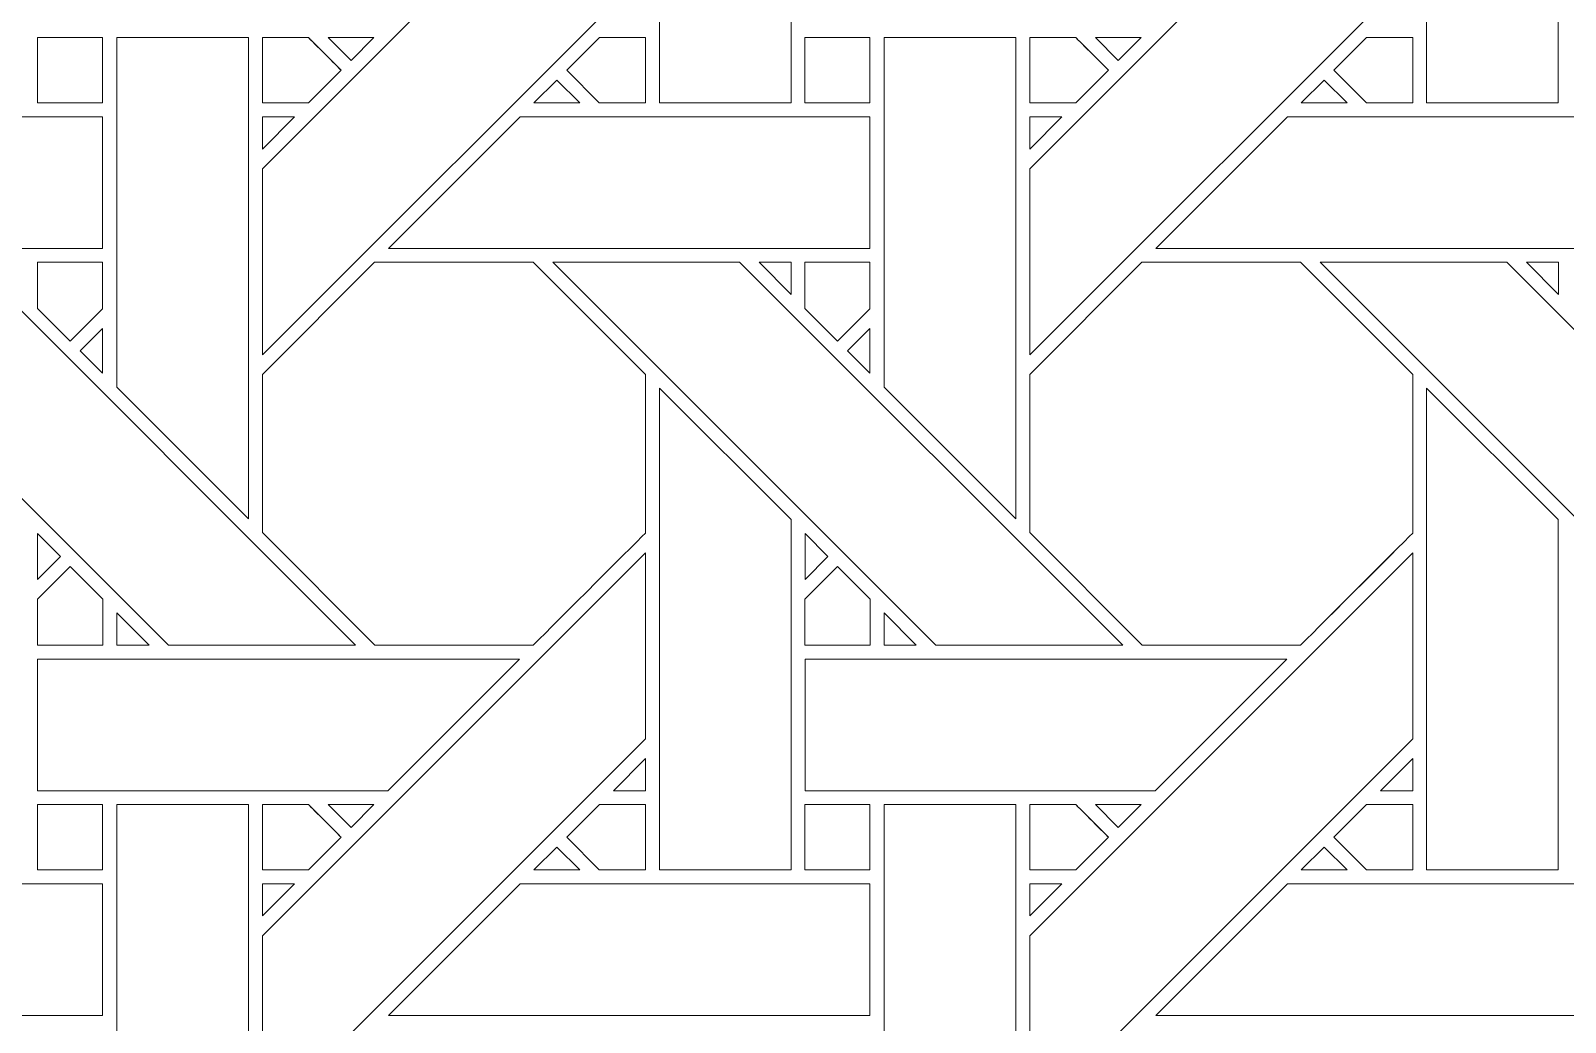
# Model space of a CAD drawing. Header units: inches. Extents: x 4.9 to 19.9, y 3.1 to 15.1.
# Drawn here: x 8.539 to 10.436, y 10.763 to 11.99 of the extents above; entities that cross this region are included whole.
import ezdxf

# ---------------------------------------------------------------- set-up
doc = ezdxf.new("R2010")
doc.units = ezdxf.units.IN
doc.header["$MEASUREMENT"] = 0
doc.layers.add('Design', color=7, linetype='Continuous', lineweight=0)

msp = doc.modelspace()

# ---------------------------------------------------------------- linework, layer by layer
at = {"layer": 'Design'}
for points, knots in [([(4.8829, 15.0948), (4.8829, 15.0948), (4.8829, 3.0948), (4.8829, 3.0948), (4.8829, 3.0948), (19.8829, 3.0948), (19.8829, 3.0948), (19.8829, 3.0948), (19.8829, 15.0948), (19.8829, 15.0948), (19.8829, 15.0948), (4.8829, 15.0948), (4.8829, 15.0948)], [0, 0, 0, 0, 1, 1, 1, 2, 2, 2, 3, 3, 3, 4, 4, 4, 4]), ([(5.4052, 14.5679), (5.4052, 14.5679), (5.4052, 3.6216), (5.4052, 3.6216), (5.4052, 3.6216), (19.3605, 3.6216), (19.3605, 3.6216), (19.3605, 3.6216), (19.3605, 14.5679), (19.3605, 14.5679), (19.3605, 14.5679), (5.4052, 14.5679), (5.4052, 14.5679)], [0, 0, 0, 0, 1, 1, 1, 2, 2, 2, 3, 3, 3, 4, 4, 4, 4]), ([(9.3163, 11.9006), (9.3163, 11.9006), (9.3163, 12.4964), (9.3163, 12.4964), (9.3163, 12.4964), (9.4791, 12.3343), (9.4791, 12.3343), (9.4791, 12.3343), (9.4791, 11.9006), (9.4791, 11.9006), (9.4791, 11.9006), (9.3163, 11.9006), (9.3163, 11.9006)], [0, 0, 0, 0, 1, 1, 1, 2, 2, 2, 3, 3, 3, 4, 4, 4, 4]), ([(10.265, 11.9006), (10.265, 11.9006), (10.265, 12.4964), (10.265, 12.4964), (10.265, 12.4964), (10.4278, 12.3343), (10.4278, 12.3343), (10.4278, 12.3343), (10.4278, 11.9006), (10.4278, 11.9006), (10.4278, 11.9006), (10.265, 11.9006), (10.265, 11.9006)], [0, 0, 0, 0, 1, 1, 1, 2, 2, 2, 3, 3, 3, 4, 4, 4, 4]), ([(9.2992, 12.0628), (9.2992, 12.0628), (8.8255, 11.5892), (8.8255, 11.5892), (8.8255, 11.5892), (8.8255, 11.8193), (8.8255, 11.8193), (8.8255, 11.8193), (9.2992, 12.2929), (9.2992, 12.2929), (9.2992, 12.2929), (9.2992, 12.0628), (9.2992, 12.0628)], [0, 0, 0, 0, 1, 1, 1, 2, 2, 2, 3, 3, 3, 4, 4, 4, 4]), ([(10.2479, 12.0628), (10.2479, 12.0628), (9.7742, 11.5892), (9.7742, 11.5892), (9.7742, 11.5892), (9.7742, 11.8193), (9.7742, 11.8193), (9.7742, 11.8193), (10.2479, 12.2929), (10.2479, 12.2929), (10.2479, 12.2929), (10.2479, 12.0628), (10.2479, 12.0628)], [0, 0, 0, 0, 1, 1, 1, 2, 2, 2, 3, 3, 3, 4, 4, 4, 4]), ([(8.6278, 11.9006), (8.6278, 11.9006), (8.5476, 11.9006), (8.5476, 11.9006), (8.5476, 11.9006), (8.5476, 11.9814), (8.5476, 11.9814), (8.5476, 11.9814), (8.6278, 11.9814), (8.6278, 11.9814), (8.6278, 11.9814), (8.6278, 11.9006), (8.6278, 11.9006)], [0, 0, 0, 0, 1, 1, 1, 2, 2, 2, 3, 3, 3, 4, 4, 4, 4]), ([(8.6278, 11.9814), (8.6278, 11.9814), (8.6278, 11.9006), (8.6278, 11.9006), (8.6278, 11.9006), (8.5476, 11.9006), (8.5476, 11.9006), (8.5476, 11.9006), (8.5476, 11.9814), (8.5476, 11.9814), (8.5476, 11.9814), (8.6278, 11.9814), (8.6278, 11.9814)], [0, 0, 0, 0, 1, 1, 1, 2, 2, 2, 3, 3, 3, 4, 4, 4, 4]), ([(8.6454, 11.5492), (8.6454, 11.5492), (8.6454, 11.9814), (8.6454, 11.9814), (8.6454, 11.9814), (8.8083, 11.9814), (8.8083, 11.9814), (8.8083, 11.9814), (8.8083, 11.3863), (8.8083, 11.3863), (8.8083, 11.3863), (8.6454, 11.5492), (8.6454, 11.5492)], [0, 0, 0, 0, 1, 1, 1, 2, 2, 2, 3, 3, 3, 4, 4, 4, 4]), ([(8.8825, 11.9814), (8.8877, 11.9763), (8.9184, 11.9455), (8.9229, 11.9411), (8.9229, 11.9411), (8.8824, 11.9006), (8.8824, 11.9006), (8.8824, 11.9006), (8.8255, 11.9006), (8.8255, 11.9006), (8.8255, 11.9006), (8.8255, 11.9814), (8.8255, 11.9814), (8.8255, 11.9814), (8.8825, 11.9814), (8.8825, 11.9814)], [0, 0, 0, 0, 1, 1, 1, 2, 2, 2, 3, 3, 3, 4, 4, 4, 5, 5, 5, 5]), ([(8.9229, 11.9411), (8.9229, 11.9411), (8.8824, 11.9006), (8.8824, 11.9006), (8.8824, 11.9006), (8.8255, 11.9006), (8.8255, 11.9006), (8.8255, 11.9006), (8.8255, 11.9814), (8.8255, 11.9814), (8.8255, 11.9814), (8.8825, 11.9814), (8.8825, 11.9814), (8.8878, 11.9762), (8.9186, 11.9453), (8.9229, 11.9411)], [0, 0, 0, 0, 1, 1, 1, 2, 2, 2, 3, 3, 3, 4, 4, 4, 5, 5, 5, 5]), ([(8.9069, 11.9814), (8.9069, 11.9814), (8.9634, 11.9814), (8.9634, 11.9814), (8.9634, 11.9814), (8.9351, 11.9532), (8.9351, 11.9532), (8.9351, 11.9532), (8.9069, 11.9814), (8.9069, 11.9814)], [0, 0, 0, 0, 1, 1, 1, 2, 2, 2, 3, 3, 3, 3]), ([(9.2991, 11.9814), (9.2991, 11.9814), (9.2991, 11.9006), (9.2991, 11.9006), (9.2991, 11.9006), (9.242, 11.9006), (9.242, 11.9006), (9.242, 11.9006), (9.2017, 11.941), (9.2017, 11.941), (9.2017, 11.941), (9.2421, 11.9814), (9.2421, 11.9814), (9.2421, 11.9814), (9.2991, 11.9814), (9.2991, 11.9814)], [0, 0, 0, 0, 1, 1, 1, 2, 2, 2, 3, 3, 3, 4, 4, 4, 5, 5, 5, 5]), ([(9.2017, 11.941), (9.2017, 11.941), (9.2421, 11.9814), (9.2421, 11.9814), (9.2421, 11.9814), (9.2991, 11.9814), (9.2991, 11.9814), (9.2991, 11.9814), (9.2991, 11.9006), (9.2991, 11.9006), (9.2991, 11.9006), (9.242, 11.9006), (9.242, 11.9006), (9.242, 11.9006), (9.2017, 11.941), (9.2017, 11.941)], [0, 0, 0, 0, 1, 1, 1, 2, 2, 2, 3, 3, 3, 4, 4, 4, 5, 5, 5, 5]), ([(9.5766, 11.9006), (9.5766, 11.9006), (9.4963, 11.9006), (9.4963, 11.9006), (9.4963, 11.9006), (9.4963, 11.9814), (9.4963, 11.9814), (9.4963, 11.9814), (9.5766, 11.9814), (9.5766, 11.9814), (9.5766, 11.9814), (9.5766, 11.9006), (9.5766, 11.9006)], [0, 0, 0, 0, 1, 1, 1, 2, 2, 2, 3, 3, 3, 4, 4, 4, 4]), ([(9.5766, 11.9814), (9.5766, 11.9814), (9.5766, 11.9006), (9.5766, 11.9006), (9.5766, 11.9006), (9.4963, 11.9006), (9.4963, 11.9006), (9.4963, 11.9006), (9.4963, 11.9814), (9.4963, 11.9814), (9.4963, 11.9814), (9.5766, 11.9814), (9.5766, 11.9814)], [0, 0, 0, 0, 1, 1, 1, 2, 2, 2, 3, 3, 3, 4, 4, 4, 4]), ([(9.5942, 11.5492), (9.5942, 11.5492), (9.5942, 11.9814), (9.5942, 11.9814), (9.5942, 11.9814), (9.7571, 11.9814), (9.7571, 11.9814), (9.7571, 11.9814), (9.7571, 11.3863), (9.7571, 11.3863), (9.7571, 11.3863), (9.5942, 11.5492), (9.5942, 11.5492)], [0, 0, 0, 0, 1, 1, 1, 2, 2, 2, 3, 3, 3, 4, 4, 4, 4]), ([(9.8313, 11.9814), (9.8364, 11.9763), (9.8672, 11.9455), (9.8716, 11.9411), (9.8716, 11.9411), (9.8312, 11.9006), (9.8312, 11.9006), (9.8312, 11.9006), (9.7742, 11.9006), (9.7742, 11.9006), (9.7742, 11.9006), (9.7742, 11.9814), (9.7742, 11.9814), (9.7742, 11.9814), (9.8313, 11.9814), (9.8313, 11.9814)], [0, 0, 0, 0, 1, 1, 1, 2, 2, 2, 3, 3, 3, 4, 4, 4, 5, 5, 5, 5]), ([(9.8558, 11.9569), (9.8558, 11.9569), (9.8716, 11.9411), (9.8716, 11.9411), (9.8716, 11.9411), (9.8312, 11.9006), (9.8312, 11.9006), (9.8312, 11.9006), (9.7742, 11.9006), (9.7742, 11.9006), (9.7742, 11.9006), (9.7742, 11.9814), (9.7742, 11.9814), (9.7742, 11.9814), (9.8313, 11.9814), (9.8313, 11.9814), (9.8366, 11.9761), (9.8465, 11.9662), (9.8558, 11.9569)], [0, 0, 0, 0, 1, 1, 1, 2, 2, 2, 3, 3, 3, 4, 4, 4, 5, 5, 5, 6, 6, 6, 6]), ([(9.8556, 11.9814), (9.8556, 11.9814), (9.9121, 11.9814), (9.9121, 11.9814), (9.9121, 11.9814), (9.8838, 11.9532), (9.8838, 11.9532), (9.8838, 11.9532), (9.8556, 11.9814), (9.8556, 11.9814)], [0, 0, 0, 0, 1, 1, 1, 2, 2, 2, 3, 3, 3, 3]), ([(10.2479, 11.9814), (10.2479, 11.9814), (10.2479, 11.9006), (10.2479, 11.9006), (10.2479, 11.9006), (10.1907, 11.9006), (10.1907, 11.9006), (10.1907, 11.9006), (10.1504, 11.941), (10.1504, 11.941), (10.1504, 11.941), (10.1908, 11.9814), (10.1908, 11.9814), (10.1908, 11.9814), (10.2479, 11.9814), (10.2479, 11.9814)], [0, 0, 0, 0, 1, 1, 1, 2, 2, 2, 3, 3, 3, 4, 4, 4, 5, 5, 5, 5]), ([(10.1504, 11.941), (10.1504, 11.941), (10.1908, 11.9814), (10.1908, 11.9814), (10.1908, 11.9814), (10.2479, 11.9814), (10.2479, 11.9814), (10.2479, 11.9814), (10.2479, 11.9006), (10.2479, 11.9006), (10.2479, 11.9006), (10.1907, 11.9006), (10.1907, 11.9006), (10.1907, 11.9006), (10.1504, 11.941), (10.1504, 11.941)], [0, 0, 0, 0, 1, 1, 1, 2, 2, 2, 3, 3, 3, 4, 4, 4, 5, 5, 5, 5]), ([(9.2178, 11.9006), (9.2178, 11.9006), (9.1613, 11.9006), (9.1613, 11.9006), (9.1613, 11.9006), (9.1896, 11.9289), (9.1896, 11.9289), (9.1896, 11.9289), (9.2178, 11.9006), (9.2178, 11.9006)], [0, 0, 0, 0, 1, 1, 1, 2, 2, 2, 3, 3, 3, 3]), ([(10.1666, 11.9006), (10.1666, 11.9006), (10.11, 11.9006), (10.11, 11.9006), (10.11, 11.9006), (10.1383, 11.9289), (10.1383, 11.9289), (10.1383, 11.9289), (10.1666, 11.9006), (10.1666, 11.9006)], [0, 0, 0, 0, 1, 1, 1, 2, 2, 2, 3, 3, 3, 3]), ([(8.6279, 11.8835), (8.6279, 11.8835), (8.6279, 11.7206), (8.6279, 11.7206), (8.6279, 11.7206), (8.0326, 11.7206), (8.0326, 11.7206), (8.0326, 11.7206), (8.1955, 11.8835), (8.1955, 11.8835), (8.1955, 11.8835), (8.6279, 11.8835), (8.6279, 11.8835)], [0, 0, 0, 0, 1, 1, 1, 2, 2, 2, 3, 3, 3, 4, 4, 4, 4]), ([(8.8653, 11.8835), (8.8653, 11.8835), (8.8255, 11.8436), (8.8255, 11.8436), (8.8255, 11.8436), (8.8255, 11.8835), (8.8255, 11.8835), (8.8255, 11.8835), (8.8653, 11.8835), (8.8653, 11.8835)], [0, 0, 0, 0, 1, 1, 1, 2, 2, 2, 3, 3, 3, 3]), ([(9.5766, 11.8835), (9.5766, 11.8835), (9.5766, 11.7206), (9.5766, 11.7206), (9.5766, 11.7206), (8.9813, 11.7206), (8.9813, 11.7206), (8.9813, 11.7206), (9.1442, 11.8835), (9.1442, 11.8835), (9.1442, 11.8835), (9.5766, 11.8835), (9.5766, 11.8835)], [0, 0, 0, 0, 1, 1, 1, 2, 2, 2, 3, 3, 3, 4, 4, 4, 4]), ([(9.814, 11.8835), (9.814, 11.8835), (9.7742, 11.8436), (9.7742, 11.8436), (9.7742, 11.8436), (9.7742, 11.8835), (9.7742, 11.8835), (9.7742, 11.8835), (9.814, 11.8835), (9.814, 11.8835)], [0, 0, 0, 0, 1, 1, 1, 2, 2, 2, 3, 3, 3, 3]), ([(10.5253, 11.8835), (10.5253, 11.8835), (10.5253, 11.7206), (10.5253, 11.7206), (10.5253, 11.7206), (9.9301, 11.7206), (9.9301, 11.7206), (9.9301, 11.7206), (10.0929, 11.8835), (10.0929, 11.8835), (10.0929, 11.8835), (10.5253, 11.8835), (10.5253, 11.8835)], [0, 0, 0, 0, 1, 1, 1, 2, 2, 2, 3, 3, 3, 4, 4, 4, 4]), ([(8.9405, 11.2299), (8.9405, 11.2299), (8.7095, 11.2299), (8.7095, 11.2299), (8.7095, 11.2299), (8.2359, 11.7035), (8.2359, 11.7035), (8.2359, 11.7035), (8.4669, 11.7035), (8.4669, 11.7035), (8.4669, 11.7035), (8.9405, 11.2299), (8.9405, 11.2299)], [0, 0, 0, 0, 1, 1, 1, 2, 2, 2, 3, 3, 3, 4, 4, 4, 4]), ([(8.6278, 11.7035), (8.6278, 11.7035), (8.6278, 11.6459), (8.6278, 11.6459), (8.6278, 11.6459), (8.5879, 11.606), (8.5879, 11.606), (8.5879, 11.606), (8.5476, 11.6463), (8.5476, 11.6463), (8.5476, 11.6463), (8.5476, 11.7035), (8.5476, 11.7035), (8.5476, 11.7035), (8.6278, 11.7035), (8.6278, 11.7035)], [0, 0, 0, 0, 1, 1, 1, 2, 2, 2, 3, 3, 3, 4, 4, 4, 5, 5, 5, 5]), ([(8.6278, 11.6459), (8.6278, 11.6459), (8.5879, 11.606), (8.5879, 11.606), (8.5879, 11.606), (8.5476, 11.6463), (8.5476, 11.6463), (8.5476, 11.6463), (8.5476, 11.7035), (8.5476, 11.7035), (8.5476, 11.7035), (8.6278, 11.7035), (8.6278, 11.7035), (8.6278, 11.7035), (8.6278, 11.6459), (8.6278, 11.6459)], [0, 0, 0, 0, 1, 1, 1, 2, 2, 2, 3, 3, 3, 4, 4, 4, 5, 5, 5, 5]), ([(8.9642, 11.7035), (8.9642, 11.7035), (9.1604, 11.7035), (9.1604, 11.7035), (9.1604, 11.7035), (9.2991, 11.5648), (9.2991, 11.5648), (9.2991, 11.5648), (9.2991, 11.3686), (9.2991, 11.3686), (9.2813, 11.3507), (9.1694, 11.2389), (9.1604, 11.2299), (9.1604, 11.2299), (8.9647, 11.2299), (8.9647, 11.2299), (8.9647, 11.2299), (8.8255, 11.3691), (8.8255, 11.3691), (8.8255, 11.3691), (8.8255, 11.5648), (8.8255, 11.5648), (8.8255, 11.5648), (8.9642, 11.7035), (8.9642, 11.7035)], [0, 0, 0, 0, 1, 1, 1, 2, 2, 2, 3, 3, 3, 4, 4, 4, 5, 5, 5, 6, 6, 6, 7, 7, 7, 8, 8, 8, 8]), ([(9.2991, 11.5648), (9.2991, 11.5648), (9.2991, 11.3686), (9.2991, 11.3686), (9.2813, 11.3507), (9.1694, 11.2389), (9.1604, 11.2299), (9.1604, 11.2299), (8.9647, 11.2299), (8.9647, 11.2299), (8.9647, 11.2299), (8.8255, 11.3691), (8.8255, 11.3691), (8.8255, 11.3691), (8.8255, 11.5648), (8.8255, 11.5648), (8.8255, 11.5648), (8.9642, 11.7035), (8.9642, 11.7035), (8.9642, 11.7035), (9.1604, 11.7035), (9.1604, 11.7035), (9.1604, 11.7035), (9.2991, 11.5648), (9.2991, 11.5648)], [0, 0, 0, 0, 1, 1, 1, 2, 2, 2, 3, 3, 3, 4, 4, 4, 5, 5, 5, 6, 6, 6, 7, 7, 7, 8, 8, 8, 8]), ([(9.8892, 11.2299), (9.8892, 11.2299), (9.6582, 11.2299), (9.6582, 11.2299), (9.6582, 11.2299), (9.1846, 11.7035), (9.1846, 11.7035), (9.1846, 11.7035), (9.4156, 11.7035), (9.4156, 11.7035), (9.4156, 11.7035), (9.8892, 11.2299), (9.8892, 11.2299)], [0, 0, 0, 0, 1, 1, 1, 2, 2, 2, 3, 3, 3, 4, 4, 4, 4]), ([(9.4397, 11.7035), (9.4397, 11.7035), (9.4791, 11.7035), (9.4791, 11.7035), (9.4791, 11.7035), (9.4791, 11.6637), (9.4791, 11.6637), (9.4791, 11.6637), (9.4397, 11.7035), (9.4397, 11.7035)], [0, 0, 0, 0, 1, 1, 1, 2, 2, 2, 3, 3, 3, 3]), ([(9.5766, 11.7035), (9.5766, 11.7035), (9.5766, 11.6459), (9.5766, 11.6459), (9.5766, 11.6459), (9.5366, 11.606), (9.5366, 11.606), (9.5366, 11.606), (9.4963, 11.6463), (9.4963, 11.6463), (9.4963, 11.6463), (9.4963, 11.7035), (9.4963, 11.7035), (9.4963, 11.7035), (9.5766, 11.7035), (9.5766, 11.7035)], [0, 0, 0, 0, 1, 1, 1, 2, 2, 2, 3, 3, 3, 4, 4, 4, 5, 5, 5, 5]), ([(9.5766, 11.6459), (9.5766, 11.6459), (9.5366, 11.606), (9.5366, 11.606), (9.5366, 11.606), (9.4963, 11.6463), (9.4963, 11.6463), (9.4963, 11.6463), (9.4963, 11.7035), (9.4963, 11.7035), (9.4963, 11.7035), (9.5766, 11.7035), (9.5766, 11.7035), (9.5766, 11.7035), (9.5766, 11.6459), (9.5766, 11.6459)], [0, 0, 0, 0, 1, 1, 1, 2, 2, 2, 3, 3, 3, 4, 4, 4, 5, 5, 5, 5]), ([(9.9129, 11.7035), (9.9129, 11.7035), (10.1091, 11.7035), (10.1091, 11.7035), (10.1091, 11.7035), (10.2478, 11.5648), (10.2478, 11.5648), (10.2478, 11.5648), (10.2478, 11.3686), (10.2478, 11.3686), (10.23, 11.3507), (10.1181, 11.2389), (10.1091, 11.2299), (10.1091, 11.2299), (9.9134, 11.2299), (9.9134, 11.2299), (9.9134, 11.2299), (9.7742, 11.3691), (9.7742, 11.3691), (9.7742, 11.3691), (9.7742, 11.5648), (9.7742, 11.5648), (9.7742, 11.5648), (9.9129, 11.7035), (9.9129, 11.7035)], [0, 0, 0, 0, 1, 1, 1, 2, 2, 2, 3, 3, 3, 4, 4, 4, 5, 5, 5, 6, 6, 6, 7, 7, 7, 8, 8, 8, 8]), ([(10.2478, 11.5648), (10.2478, 11.5648), (10.2478, 11.3686), (10.2478, 11.3686), (10.23, 11.3506), (10.1181, 11.2388), (10.1091, 11.2299), (10.1091, 11.2299), (9.9134, 11.2299), (9.9134, 11.2299), (9.9134, 11.2299), (9.7742, 11.3691), (9.7742, 11.3691), (9.7742, 11.3691), (9.7742, 11.5648), (9.7742, 11.5648), (9.7742, 11.5648), (9.9129, 11.7035), (9.9129, 11.7035), (9.9129, 11.7035), (10.1091, 11.7035), (10.1091, 11.7035), (10.1091, 11.7035), (10.2478, 11.5648), (10.2478, 11.5648)], [0, 0, 0, 0, 1, 1, 1, 2, 2, 2, 3, 3, 3, 4, 4, 4, 5, 5, 5, 6, 6, 6, 7, 7, 7, 8, 8, 8, 8]), ([(10.838, 11.2299), (10.838, 11.2299), (10.6069, 11.2299), (10.6069, 11.2299), (10.6069, 11.2299), (10.1334, 11.7035), (10.1334, 11.7035), (10.1334, 11.7035), (10.3643, 11.7035), (10.3643, 11.7035), (10.3643, 11.7035), (10.838, 11.2299), (10.838, 11.2299)], [0, 0, 0, 0, 1, 1, 1, 2, 2, 2, 3, 3, 3, 4, 4, 4, 4]), ([(10.3884, 11.7035), (10.3884, 11.7035), (10.4279, 11.7035), (10.4279, 11.7035), (10.4279, 11.7035), (10.4279, 11.6637), (10.4279, 11.6637), (10.4279, 11.6637), (10.3884, 11.7035), (10.3884, 11.7035)], [0, 0, 0, 0, 1, 1, 1, 2, 2, 2, 3, 3, 3, 3]), ([(8.6279, 11.6217), (8.6279, 11.6217), (8.6279, 11.5665), (8.6279, 11.5665), (8.6279, 11.5665), (8.6001, 11.5939), (8.6001, 11.5939), (8.6001, 11.5939), (8.6279, 11.6217), (8.6279, 11.6217)], [0, 0, 0, 0, 1, 1, 1, 2, 2, 2, 3, 3, 3, 3]), ([(9.5766, 11.6217), (9.5766, 11.6217), (9.5766, 11.5665), (9.5766, 11.5665), (9.5766, 11.5665), (9.5488, 11.5939), (9.5488, 11.5939), (9.5488, 11.5939), (9.5766, 11.6217), (9.5766, 11.6217)], [0, 0, 0, 0, 1, 1, 1, 2, 2, 2, 3, 3, 3, 3]), ([(9.3163, 10.9519), (9.3163, 10.9519), (9.3163, 11.5477), (9.3163, 11.5477), (9.3163, 11.5477), (9.4791, 11.3855), (9.4791, 11.3855), (9.4791, 11.3855), (9.4791, 10.9519), (9.4791, 10.9519), (9.4791, 10.9519), (9.3163, 10.9519), (9.3163, 10.9519)], [0, 0, 0, 0, 1, 1, 1, 2, 2, 2, 3, 3, 3, 4, 4, 4, 4]), ([(10.265, 10.9519), (10.265, 10.9519), (10.265, 11.5477), (10.265, 11.5477), (10.265, 11.5477), (10.4278, 11.3855), (10.4278, 11.3855), (10.4278, 11.3855), (10.4278, 10.9519), (10.4278, 10.9519), (10.4278, 10.9519), (10.265, 10.9519), (10.265, 10.9519)], [0, 0, 0, 0, 1, 1, 1, 2, 2, 2, 3, 3, 3, 4, 4, 4, 4]), ([(8.5476, 11.3113), (8.5476, 11.3113), (8.5476, 11.3681), (8.5476, 11.3681), (8.5476, 11.3681), (8.5758, 11.3395), (8.5758, 11.3395), (8.5758, 11.3395), (8.5476, 11.3113), (8.5476, 11.3113)], [0, 0, 0, 0, 1, 1, 1, 2, 2, 2, 3, 3, 3, 3]), ([(9.4964, 11.3113), (9.4964, 11.3113), (9.4964, 11.3681), (9.4964, 11.3681), (9.4964, 11.3681), (9.5246, 11.3395), (9.5246, 11.3395), (9.5246, 11.3395), (9.4964, 11.3113), (9.4964, 11.3113)], [0, 0, 0, 0, 1, 1, 1, 2, 2, 2, 3, 3, 3, 3]), ([(9.2992, 11.1141), (9.2992, 11.1141), (8.8255, 10.6404), (8.8255, 10.6404), (8.8255, 10.6404), (8.8255, 10.8705), (8.8255, 10.8705), (8.8255, 10.8705), (9.2992, 11.3441), (9.2992, 11.3441), (9.2992, 11.3441), (9.2992, 11.1141), (9.2992, 11.1141)], [0, 0, 0, 0, 1, 1, 1, 2, 2, 2, 3, 3, 3, 4, 4, 4, 4]), ([(10.2479, 11.1141), (10.2479, 11.1141), (9.7742, 10.6404), (9.7742, 10.6404), (9.7742, 10.6404), (9.7742, 10.8705), (9.7742, 10.8705), (9.7742, 10.8705), (10.2479, 11.3441), (10.2479, 11.3441), (10.2479, 11.3441), (10.2479, 11.1141), (10.2479, 11.1141)], [0, 0, 0, 0, 1, 1, 1, 2, 2, 2, 3, 3, 3, 4, 4, 4, 4]), ([(8.5476, 11.2297), (8.5476, 11.2297), (8.5476, 11.2869), (8.5476, 11.2869), (8.5476, 11.2869), (8.5879, 11.3273), (8.5879, 11.3273), (8.5879, 11.3273), (8.6282, 11.287), (8.6282, 11.287), (8.6282, 11.287), (8.6282, 11.2297), (8.6282, 11.2297), (8.6282, 11.2297), (8.5476, 11.2297), (8.5476, 11.2297)], [0, 0, 0, 0, 1, 1, 1, 2, 2, 2, 3, 3, 3, 4, 4, 4, 5, 5, 5, 5]), ([(8.5879, 11.3273), (8.5879, 11.3273), (8.6282, 11.287), (8.6282, 11.287), (8.6282, 11.287), (8.6282, 11.2297), (8.6282, 11.2297), (8.6282, 11.2297), (8.5476, 11.2297), (8.5476, 11.2297), (8.5476, 11.2297), (8.5476, 11.2869), (8.5476, 11.2869), (8.5476, 11.2869), (8.5879, 11.3273), (8.5879, 11.3273)], [0, 0, 0, 0, 1, 1, 1, 2, 2, 2, 3, 3, 3, 4, 4, 4, 5, 5, 5, 5]), ([(9.4963, 11.2297), (9.4963, 11.2297), (9.4963, 11.2869), (9.4963, 11.2869), (9.4963, 11.2869), (9.5367, 11.3273), (9.5367, 11.3273), (9.5367, 11.3273), (9.577, 11.287), (9.577, 11.287), (9.577, 11.287), (9.577, 11.2297), (9.577, 11.2297), (9.577, 11.2297), (9.4963, 11.2297), (9.4963, 11.2297)], [0, 0, 0, 0, 1, 1, 1, 2, 2, 2, 3, 3, 3, 4, 4, 4, 5, 5, 5, 5]), ([(9.5367, 11.3273), (9.5367, 11.3273), (9.577, 11.287), (9.577, 11.287), (9.577, 11.287), (9.577, 11.2297), (9.577, 11.2297), (9.577, 11.2297), (9.4963, 11.2297), (9.4963, 11.2297), (9.4963, 11.2297), (9.4963, 11.2869), (9.4963, 11.2869), (9.4963, 11.2869), (9.5367, 11.3273), (9.5367, 11.3273)], [0, 0, 0, 0, 1, 1, 1, 2, 2, 2, 3, 3, 3, 4, 4, 4, 5, 5, 5, 5]), ([(8.6455, 11.2299), (8.6455, 11.2299), (8.6455, 11.2697), (8.6455, 11.2697), (8.6455, 11.2697), (8.6853, 11.2299), (8.6853, 11.2299), (8.6853, 11.2299), (8.6455, 11.2299), (8.6455, 11.2299)], [0, 0, 0, 0, 1, 1, 1, 2, 2, 2, 3, 3, 3, 3]), ([(9.5943, 11.2299), (9.5943, 11.2299), (9.5943, 11.2697), (9.5943, 11.2697), (9.5943, 11.2697), (9.634, 11.2299), (9.634, 11.2299), (9.634, 11.2299), (9.5943, 11.2299), (9.5943, 11.2299)], [0, 0, 0, 0, 1, 1, 1, 2, 2, 2, 3, 3, 3, 3]), ([(8.5476, 11.0499), (8.5476, 11.0499), (8.5476, 11.2126), (8.5476, 11.2126), (8.5476, 11.2126), (9.1433, 11.2126), (9.1433, 11.2126), (9.1433, 11.2126), (8.9806, 11.0499), (8.9806, 11.0499), (8.9806, 11.0499), (8.5476, 11.0499), (8.5476, 11.0499)], [0, 0, 0, 0, 1, 1, 1, 2, 2, 2, 3, 3, 3, 4, 4, 4, 4]), ([(10.0921, 11.2126), (10.0921, 11.2126), (9.9293, 11.0499), (9.9293, 11.0499), (9.9293, 11.0499), (9.4964, 11.0499), (9.4964, 11.0499), (9.4964, 11.0499), (9.4964, 11.2126), (9.4964, 11.2126), (9.4964, 11.2126), (10.0921, 11.2126), (10.0921, 11.2126)], [0, 0, 0, 0, 1, 1, 1, 2, 2, 2, 3, 3, 3, 4, 4, 4, 4]), ([(9.2992, 11.0499), (9.2992, 11.0499), (9.2594, 11.0499), (9.2594, 11.0499), (9.2594, 11.0499), (9.2992, 11.0897), (9.2992, 11.0897), (9.2992, 11.0897), (9.2992, 11.0499), (9.2992, 11.0499)], [0, 0, 0, 0, 1, 1, 1, 2, 2, 2, 3, 3, 3, 3]), ([(10.2479, 11.0499), (10.2479, 11.0499), (10.2081, 11.0499), (10.2081, 11.0499), (10.2081, 11.0499), (10.2479, 11.0897), (10.2479, 11.0897), (10.2479, 11.0897), (10.2479, 11.0499), (10.2479, 11.0499)], [0, 0, 0, 0, 1, 1, 1, 2, 2, 2, 3, 3, 3, 3]), ([(8.6278, 10.9519), (8.6278, 10.9519), (8.5476, 10.9519), (8.5476, 10.9519), (8.5476, 10.9519), (8.5476, 11.0327), (8.5476, 11.0327), (8.5476, 11.0327), (8.6278, 11.0327), (8.6278, 11.0327), (8.6278, 11.0327), (8.6278, 10.9519), (8.6278, 10.9519)], [0, 0, 0, 0, 1, 1, 1, 2, 2, 2, 3, 3, 3, 4, 4, 4, 4]), ([(8.5476, 11.0327), (8.5476, 11.0327), (8.6278, 11.0327), (8.6278, 11.0327), (8.6278, 11.0327), (8.6278, 10.9519), (8.6278, 10.9519), (8.6278, 10.9519), (8.5476, 10.9519), (8.5476, 10.9519), (8.5476, 10.9519), (8.5476, 11.0327), (8.5476, 11.0327)], [0, 0, 0, 0, 1, 1, 1, 2, 2, 2, 3, 3, 3, 4, 4, 4, 4]), ([(8.8083, 11.0326), (8.8083, 11.0326), (8.8083, 10.4375), (8.8083, 10.4375), (8.8083, 10.4375), (8.6454, 10.6004), (8.6454, 10.6004), (8.6454, 10.6004), (8.6454, 11.0326), (8.6454, 11.0326), (8.6454, 11.0326), (8.8083, 11.0326), (8.8083, 11.0326)], [0, 0, 0, 0, 1, 1, 1, 2, 2, 2, 3, 3, 3, 4, 4, 4, 4]), ([(8.8825, 11.0327), (8.8877, 11.0276), (8.9184, 10.9967), (8.9229, 10.9923), (8.9229, 10.9923), (8.8824, 10.9519), (8.8824, 10.9519), (8.8824, 10.9519), (8.8255, 10.9519), (8.8255, 10.9519), (8.8255, 10.9519), (8.8255, 11.0327), (8.8255, 11.0327), (8.8255, 11.0327), (8.8825, 11.0327), (8.8825, 11.0327)], [0, 0, 0, 0, 1, 1, 1, 2, 2, 2, 3, 3, 3, 4, 4, 4, 5, 5, 5, 5]), ([(8.9229, 10.9923), (8.9229, 10.9923), (8.8824, 10.9519), (8.8824, 10.9519), (8.8824, 10.9519), (8.8255, 10.9519), (8.8255, 10.9519), (8.8255, 10.9519), (8.8255, 11.0327), (8.8255, 11.0327), (8.8255, 11.0327), (8.8825, 11.0327), (8.8825, 11.0327), (8.8878, 11.0274), (8.9186, 10.9966), (8.9229, 10.9923)], [0, 0, 0, 0, 1, 1, 1, 2, 2, 2, 3, 3, 3, 4, 4, 4, 5, 5, 5, 5]), ([(8.9069, 11.0326), (8.9069, 11.0326), (8.9634, 11.0326), (8.9634, 11.0326), (8.9634, 11.0326), (8.9351, 11.0045), (8.9351, 11.0045), (8.9351, 11.0045), (8.9069, 11.0326), (8.9069, 11.0326)], [0, 0, 0, 0, 1, 1, 1, 2, 2, 2, 3, 3, 3, 3]), ([(9.2991, 11.0327), (9.2991, 11.0327), (9.2991, 10.9519), (9.2991, 10.9519), (9.2991, 10.9519), (9.242, 10.9519), (9.242, 10.9519), (9.242, 10.9519), (9.2017, 10.9923), (9.2017, 10.9923), (9.2017, 10.9923), (9.2421, 11.0327), (9.2421, 11.0327), (9.2421, 11.0327), (9.2991, 11.0327), (9.2991, 11.0327)], [0, 0, 0, 0, 1, 1, 1, 2, 2, 2, 3, 3, 3, 4, 4, 4, 5, 5, 5, 5]), ([(9.2017, 10.9923), (9.2017, 10.9923), (9.2421, 11.0327), (9.2421, 11.0327), (9.2421, 11.0327), (9.2991, 11.0327), (9.2991, 11.0327), (9.2991, 11.0327), (9.2991, 10.9519), (9.2991, 10.9519), (9.2991, 10.9519), (9.242, 10.9519), (9.242, 10.9519), (9.242, 10.9519), (9.2017, 10.9923), (9.2017, 10.9923)], [0, 0, 0, 0, 1, 1, 1, 2, 2, 2, 3, 3, 3, 4, 4, 4, 5, 5, 5, 5]), ([(9.5766, 10.9519), (9.5766, 10.9519), (9.4963, 10.9519), (9.4963, 10.9519), (9.4963, 10.9519), (9.4963, 11.0327), (9.4963, 11.0327), (9.4963, 11.0327), (9.5766, 11.0327), (9.5766, 11.0327), (9.5766, 11.0327), (9.5766, 10.9519), (9.5766, 10.9519)], [0, 0, 0, 0, 1, 1, 1, 2, 2, 2, 3, 3, 3, 4, 4, 4, 4]), ([(9.5766, 11.0327), (9.5766, 11.0327), (9.5766, 10.9519), (9.5766, 10.9519), (9.5766, 10.9519), (9.4963, 10.9519), (9.4963, 10.9519), (9.4963, 10.9519), (9.4963, 11.0327), (9.4963, 11.0327), (9.4963, 11.0327), (9.5766, 11.0327), (9.5766, 11.0327)], [0, 0, 0, 0, 1, 1, 1, 2, 2, 2, 3, 3, 3, 4, 4, 4, 4]), ([(9.5942, 10.6004), (9.5942, 10.6004), (9.5942, 11.0326), (9.5942, 11.0326), (9.5942, 11.0326), (9.7571, 11.0326), (9.7571, 11.0326), (9.7571, 11.0326), (9.7571, 10.4375), (9.7571, 10.4375), (9.7571, 10.4375), (9.5942, 10.6004), (9.5942, 10.6004)], [0, 0, 0, 0, 1, 1, 1, 2, 2, 2, 3, 3, 3, 4, 4, 4, 4]), ([(9.8313, 11.0327), (9.8364, 11.0276), (9.8672, 10.9967), (9.8716, 10.9923), (9.8716, 10.9923), (9.8312, 10.9519), (9.8312, 10.9519), (9.8312, 10.9519), (9.7742, 10.9519), (9.7742, 10.9519), (9.7742, 10.9519), (9.7742, 11.0327), (9.7742, 11.0327), (9.7742, 11.0327), (9.8313, 11.0327), (9.8313, 11.0327)], [0, 0, 0, 0, 1, 1, 1, 2, 2, 2, 3, 3, 3, 4, 4, 4, 5, 5, 5, 5]), ([(9.8557, 11.0082), (9.8557, 11.0082), (9.8716, 10.9923), (9.8716, 10.9923), (9.8716, 10.9923), (9.8312, 10.9519), (9.8312, 10.9519), (9.8312, 10.9519), (9.7742, 10.9519), (9.7742, 10.9519), (9.7742, 10.9519), (9.7742, 11.0327), (9.7742, 11.0327), (9.7742, 11.0327), (9.8313, 11.0327), (9.8313, 11.0327), (9.8366, 11.0273), (9.8465, 11.0175), (9.8557, 11.0082)], [0, 0, 0, 0, 1, 1, 1, 2, 2, 2, 3, 3, 3, 4, 4, 4, 5, 5, 5, 6, 6, 6, 6]), ([(9.8556, 11.0326), (9.8556, 11.0326), (9.9121, 11.0326), (9.9121, 11.0326), (9.9121, 11.0326), (9.8838, 11.0045), (9.8838, 11.0045), (9.8838, 11.0045), (9.8556, 11.0326), (9.8556, 11.0326)], [0, 0, 0, 0, 1, 1, 1, 2, 2, 2, 3, 3, 3, 3]), ([(10.2479, 11.0327), (10.2479, 11.0327), (10.2479, 10.9519), (10.2479, 10.9519), (10.2479, 10.9519), (10.1907, 10.9519), (10.1907, 10.9519), (10.1907, 10.9519), (10.1504, 10.9923), (10.1504, 10.9923), (10.1504, 10.9923), (10.1908, 11.0327), (10.1908, 11.0327), (10.1908, 11.0327), (10.2479, 11.0327), (10.2479, 11.0327)], [0, 0, 0, 0, 1, 1, 1, 2, 2, 2, 3, 3, 3, 4, 4, 4, 5, 5, 5, 5]), ([(10.1504, 10.9923), (10.1504, 10.9923), (10.1908, 11.0327), (10.1908, 11.0327), (10.1908, 11.0327), (10.2479, 11.0327), (10.2479, 11.0327), (10.2479, 11.0327), (10.2479, 10.9519), (10.2479, 10.9519), (10.2479, 10.9519), (10.1907, 10.9519), (10.1907, 10.9519), (10.1907, 10.9519), (10.1504, 10.9923), (10.1504, 10.9923)], [0, 0, 0, 0, 1, 1, 1, 2, 2, 2, 3, 3, 3, 4, 4, 4, 5, 5, 5, 5]), ([(9.2178, 10.9519), (9.2178, 10.9519), (9.1613, 10.9519), (9.1613, 10.9519), (9.1613, 10.9519), (9.1896, 10.9801), (9.1896, 10.9801), (9.1896, 10.9801), (9.2178, 10.9519), (9.2178, 10.9519)], [0, 0, 0, 0, 1, 1, 1, 2, 2, 2, 3, 3, 3, 3]), ([(10.1666, 10.9519), (10.1666, 10.9519), (10.11, 10.9519), (10.11, 10.9519), (10.11, 10.9519), (10.1383, 10.9801), (10.1383, 10.9801), (10.1383, 10.9801), (10.1666, 10.9519), (10.1666, 10.9519)], [0, 0, 0, 0, 1, 1, 1, 2, 2, 2, 3, 3, 3, 3]), ([(8.1954, 10.9347), (8.1954, 10.9347), (8.6279, 10.9347), (8.6279, 10.9347), (8.6279, 10.9347), (8.6279, 10.7719), (8.6279, 10.7719), (8.6279, 10.7719), (8.0326, 10.7719), (8.0326, 10.7719), (8.0326, 10.7719), (8.1954, 10.9347), (8.1954, 10.9347)], [0, 0, 0, 0, 1, 1, 1, 2, 2, 2, 3, 3, 3, 4, 4, 4, 4]), ([(8.8653, 10.9347), (8.8653, 10.9347), (8.8255, 10.8949), (8.8255, 10.8949), (8.8255, 10.8949), (8.8255, 10.9347), (8.8255, 10.9347), (8.8255, 10.9347), (8.8653, 10.9347), (8.8653, 10.9347)], [0, 0, 0, 0, 1, 1, 1, 2, 2, 2, 3, 3, 3, 3]), ([(9.5766, 10.9347), (9.5766, 10.9347), (9.5766, 10.7719), (9.5766, 10.7719), (9.5766, 10.7719), (8.9813, 10.7719), (8.9813, 10.7719), (8.9813, 10.7719), (9.1442, 10.9347), (9.1442, 10.9347), (9.1442, 10.9347), (9.5766, 10.9347), (9.5766, 10.9347)], [0, 0, 0, 0, 1, 1, 1, 2, 2, 2, 3, 3, 3, 4, 4, 4, 4]), ([(9.814, 10.9347), (9.814, 10.9347), (9.7742, 10.8949), (9.7742, 10.8949), (9.7742, 10.8949), (9.7742, 10.9347), (9.7742, 10.9347), (9.7742, 10.9347), (9.814, 10.9347), (9.814, 10.9347)], [0, 0, 0, 0, 1, 1, 1, 2, 2, 2, 3, 3, 3, 3]), ([(10.5253, 10.9347), (10.5253, 10.9347), (10.5253, 10.7719), (10.5253, 10.7719), (10.5253, 10.7719), (9.93, 10.7719), (9.93, 10.7719), (9.93, 10.7719), (10.0929, 10.9347), (10.0929, 10.9347), (10.0929, 10.9347), (10.5253, 10.9347), (10.5253, 10.9347)], [0, 0, 0, 0, 1, 1, 1, 2, 2, 2, 3, 3, 3, 4, 4, 4, 4])]:
    msp.add_open_spline(points, degree=3, knots=knots, dxfattribs=at)

doc.saveas('drawing.dxf')
